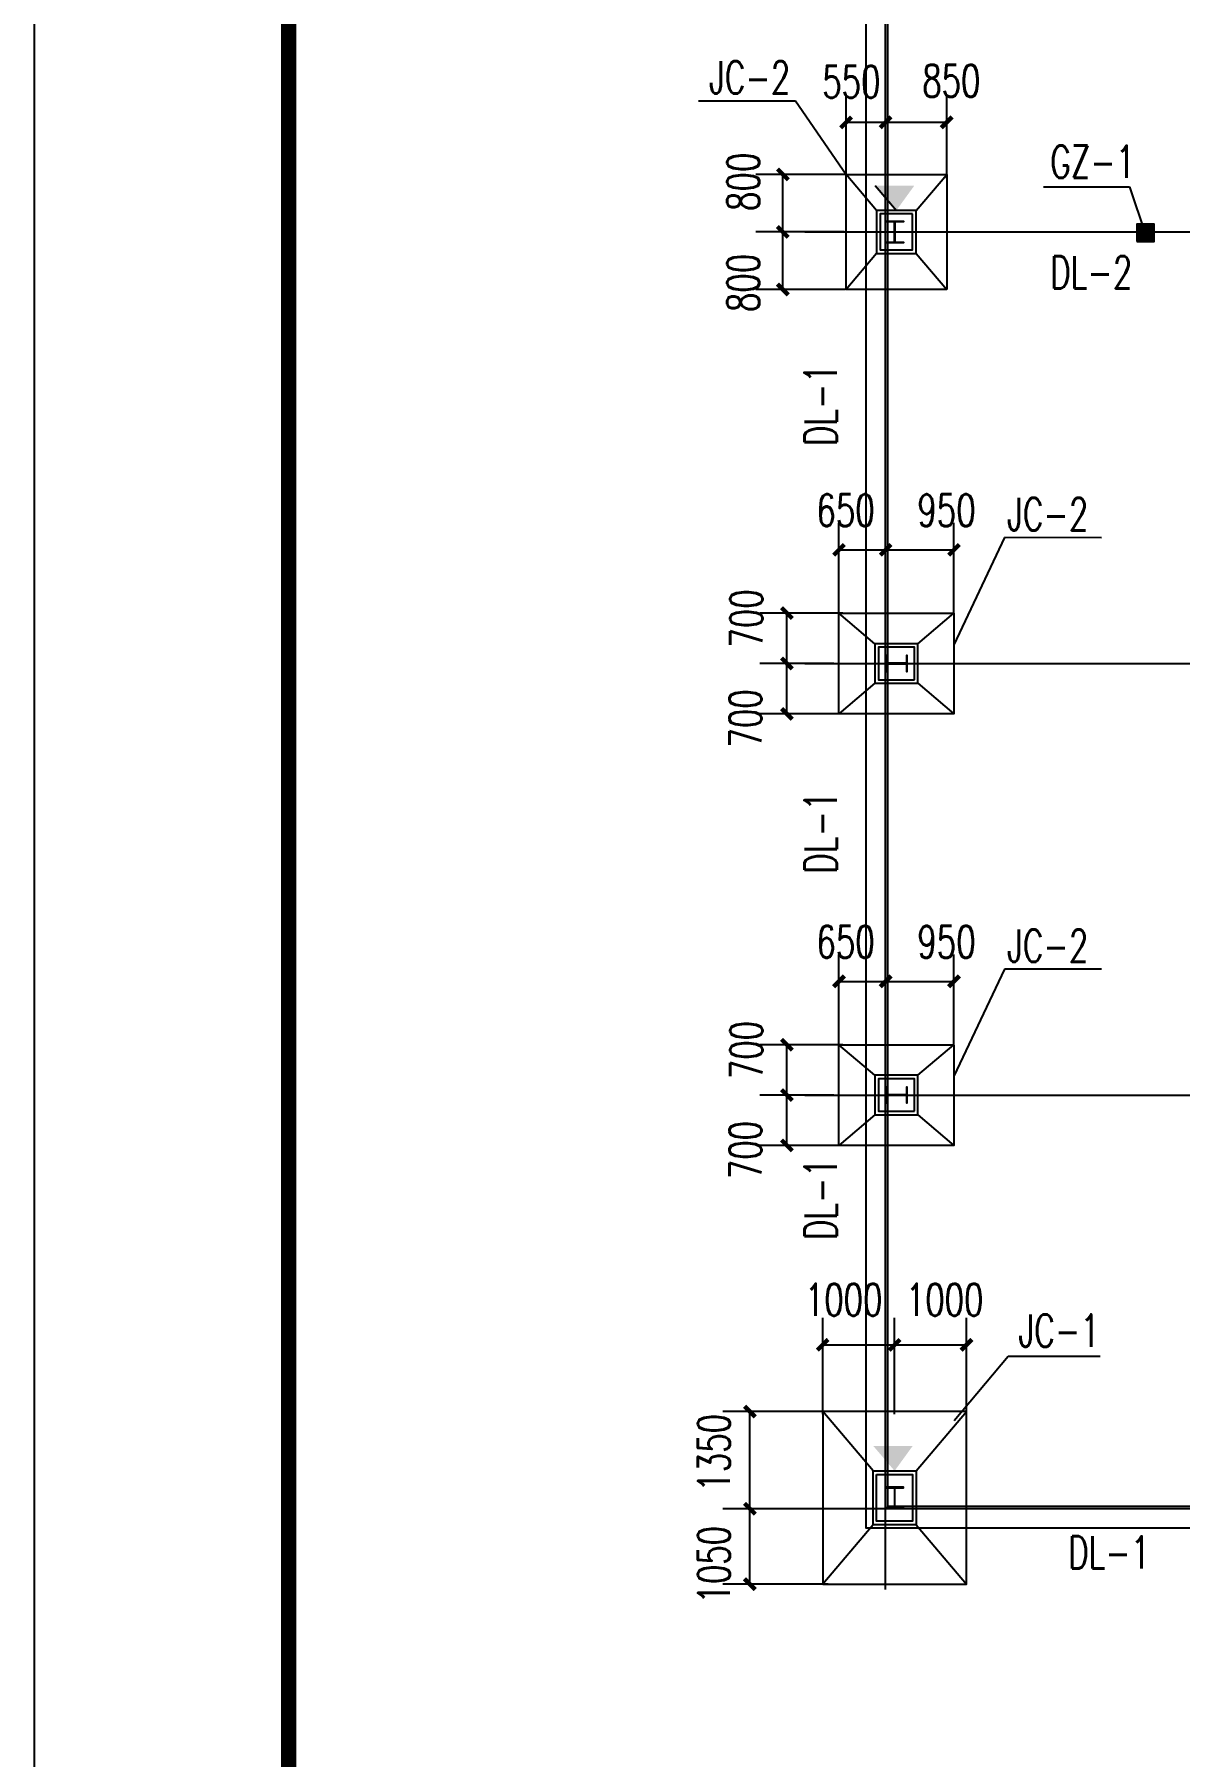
# Model space of a CAD drawing. Extents: x 180850 to 1399066, y 113487 to 334416.
# Drawn here: x 306909 to 322840, y 172016 to 195958 of the extents above; entities that cross this region are included whole.
import ezdxf

# ---------------------------------------------------------------- set-up
doc = ezdxf.new("R2010")
doc.units = 0
doc.header["$LTSCALE"] = 1000
for name, color, linetype in [('AXIS', 3, 'Continuous'), ('DOTE', 1, 'Continuous'), ('GZ', 50, 'Continuous'), ('PUB_TEXT', 7, 'Continuous'), ('PUB_TITLE', 4, 'Continuous'), ('YCX', 90, 'Continuous'), ('承台', 2, 'Continuous')]:
    doc.layers.add(name, color=color, linetype=linetype)
doc.styles.add('_TCH_DIM_T3', font='SIMPLEX', dxfattribs={"width": 0.705882, "bigfont": 'GBCBIG'})
doc.dimstyles.new('TCH_150_1', dxfattribs={"dimtxt": 446.25, "dimasz": 150, "dimexe": 375, "dimexo": 450, "dimgap": 189.375, "dimtad": 1, "dimdec": 0, "dimzin": 0, "dimdsep": 46, "dimtxsty": '_TCH_DIM_T3', "dimblk": 'ARCHTICK', "dimcen": 0.09, "dimclrd": 256, "dimclre": 256, "dimclrt": 7, "dimazin": 2, "dimtfac": 1, "dimtdec": 0, "dimtix": 1, "dimtmove": 2, "dimatfit": 3, "dimfxl": 1, "dimtolj": 1, "dimtzin": 0, "dimarcsym": 0})

# ---------------------------------------------------------------- blocks, each defined once
blk = doc.blocks.new('A$C33B20A31')
at = {"layer": 'GZ'}
for points in [[(0, 17900), (250, 17900), (250, 17890), (132, 17890), (128, 17885), (128, 17615), (132, 17610), (250, 17610), (250, 17600), (0, 17600), (0, 17610), (118, 17610), (122, 17615), (122, 17885), (118, 17890), (0, 17890), (0, 17900)], [(0, 11860), (0, 11640), (10, 11640), (10, 11743), (15, 11747), (285, 11747), (290, 11743), (290, 11640), (300, 11640), (300, 11860), (290, 11860), (290, 11757), (286, 11753), (15, 11753), (10, 11757), (10, 11860), (0, 11860)], [(0, 5860), (0, 5640), (10, 5640), (10, 5743), (15, 5747), (285, 5747), (290, 5743), (290, 5640), (300, 5640), (300, 5860), (290, 5860), (290, 5757), (286, 5753), (15, 5753), (10, 5757), (10, 5860), (0, 5860)], [(0, 0), (250, 0), (250, 10), (132, 10), (128, 15), (128, 285), (132, 290), (250, 290), (250, 300), (0, 300), (0, 290), (118, 290), (122, 286), (122, 15), (118, 10), (0, 10), (0, 0)]]:
    blk.add_lwpolyline(points, close=True, dxfattribs=at)
blk = doc.blocks.new('_ArchTick')
at = {"color": 0, "linetype": 'ByBlock', "const_width": 0.4}
blk.add_lwpolyline([(-0.5, -0.5), (0.5, 0.5)], dxfattribs=at)
blk = doc.blocks.new('*D1328')
at = {"layer": 'AXIS', "linetype": 'ByBlock', "lineweight": -2, "transparency": 16777216}
for p, q in [((318175, 193212), (316945, 193212)), ((317320, 192412), (317320, 193212)), ((318189, 192412), (316945, 192412))]:
    blk.add_line(p, q, dxfattribs=at)
at = {"layer": 'Defpoints', "color": 0, "linetype": 'ByBlock', "transparency": 16777216}
for p in [(317320, 193212), (318625, 193212), (318639, 192412)]:
    blk.add_point(p, dxfattribs=at)
at = {"layer": 'AXIS', "linetype": 'ByBlock', "lineweight": -2, "transparency": 16777216, "xscale": 150, "yscale": 150, "zscale": 150}
for p, rotation in [((317320, 193212), 90), ((317320, 192412), 270)]:
    blk.add_blockref('_ArchTick', p, dxfattribs=dict(at, rotation=rotation))
at = {"layer": 'AXIS', "color": 7, "linetype": 'ByBlock', "transparency": 16777216, "insert": (316770, 192504), "char_height": 446.2, "attachment_point": 5, "rotation": 90, "style": '_TCH_DIM_T3'}
blk.add_mtext('\\A1;800', dxfattribs=at)
blk = doc.blocks.new('*D1329')
at = {"layer": 'AXIS', "linetype": 'ByBlock', "lineweight": -2, "transparency": 16777216}
for p, q in [((318200, 193957), (318200, 195111)), ((318750, 194082), (318750, 195111)), ((318750, 194736), (318200, 194736))]:
    blk.add_line(p, q, dxfattribs=at)
at = {"layer": 'Defpoints', "color": 0, "linetype": 'ByBlock', "transparency": 16777216}
for p in [(318200, 194736), (318200, 193507), (318750, 193632)]:
    blk.add_point(p, dxfattribs=at)
at = {"layer": 'AXIS', "linetype": 'ByBlock', "lineweight": -2, "transparency": 16777216, "xscale": 150, "yscale": 150, "zscale": 150, "rotation": 180}
blk.add_blockref('_ArchTick', (318200, 194736), dxfattribs=at)
at = {"layer": 'AXIS', "linetype": 'ByBlock', "lineweight": -2, "transparency": 16777216, "xscale": 150, "yscale": 150, "zscale": 150}
blk.add_blockref('_ArchTick', (318750, 194736), dxfattribs=at)
at = {"layer": 'AXIS', "color": 7, "linetype": 'ByBlock', "transparency": 16777216, "insert": (318274, 195300), "char_height": 446.2, "attachment_point": 5, "style": '_TCH_DIM_T3'}
blk.add_mtext('\\A1;550', dxfattribs=at)
blk = doc.blocks.new('*D1330')
at = {"layer": 'AXIS', "linetype": 'ByBlock', "lineweight": -2, "transparency": 16777216}
for p, q in [((318750, 194082), (318750, 195111)), ((319600, 193957), (319600, 195111)), ((319600, 194736), (318750, 194736))]:
    blk.add_line(p, q, dxfattribs=at)
at = {"layer": 'Defpoints', "color": 0, "linetype": 'ByBlock', "transparency": 16777216}
for p in [(318750, 194736), (318750, 193632), (319600, 193507)]:
    blk.add_point(p, dxfattribs=at)
at = {"layer": 'AXIS', "linetype": 'ByBlock', "lineweight": -2, "transparency": 16777216, "xscale": 150, "yscale": 150, "zscale": 150, "rotation": 180}
blk.add_blockref('_ArchTick', (318750, 194736), dxfattribs=at)
at = {"layer": 'AXIS', "linetype": 'ByBlock', "lineweight": -2, "transparency": 16777216, "xscale": 150, "yscale": 150, "zscale": 150}
blk.add_blockref('_ArchTick', (319600, 194736), dxfattribs=at)
at = {"layer": 'AXIS', "color": 7, "linetype": 'ByBlock', "transparency": 16777216, "insert": (319665, 195313), "char_height": 446.2, "attachment_point": 5, "style": '_TCH_DIM_T3'}
blk.add_mtext('\\A1;850', dxfattribs=at)
blk = doc.blocks.new('*D1331')
at = {"layer": 'AXIS', "linetype": 'ByBlock', "lineweight": -2, "transparency": 16777216}
for p, q in [((318189, 194012), (316945, 194012)), ((317320, 193212), (317320, 194012)), ((318175, 193212), (316945, 193212))]:
    blk.add_line(p, q, dxfattribs=at)
at = {"layer": 'Defpoints', "color": 0, "linetype": 'ByBlock', "transparency": 16777216}
for p in [(317320, 194012), (318639, 194012), (318625, 193212)]:
    blk.add_point(p, dxfattribs=at)
at = {"layer": 'AXIS', "linetype": 'ByBlock', "lineweight": -2, "transparency": 16777216, "xscale": 150, "yscale": 150, "zscale": 150}
for p, rotation in [((317320, 194012), 90), ((317320, 193212), 270)]:
    blk.add_blockref('_ArchTick', p, dxfattribs=dict(at, rotation=rotation))
at = {"layer": 'AXIS', "color": 7, "linetype": 'ByBlock', "transparency": 16777216, "insert": (316770, 193909), "char_height": 446.2, "attachment_point": 5, "rotation": 90, "style": '_TCH_DIM_T3'}
blk.add_mtext('\\A1;800', dxfattribs=at)
blk = doc.blocks.new('*D1332')
at = {"layer": 'AXIS', "linetype": 'ByBlock', "lineweight": -2, "transparency": 16777216}
for p, q in [((318101, 187923), (318101, 189168)), ((318750, 187937), (318750, 189168)), ((318101, 188793), (318750, 188793))]:
    blk.add_line(p, q, dxfattribs=at)
at = {"layer": 'Defpoints', "color": 0, "linetype": 'ByBlock', "transparency": 16777216}
for p in [(318750, 188793), (318101, 187473), (318750, 187487)]:
    blk.add_point(p, dxfattribs=at)
at = {"layer": 'AXIS', "linetype": 'ByBlock', "lineweight": -2, "transparency": 16777216, "xscale": 150, "yscale": 150, "zscale": 150, "rotation": 180}
blk.add_blockref('_ArchTick', (318101, 188793), dxfattribs=at)
at = {"layer": 'AXIS', "linetype": 'ByBlock', "lineweight": -2, "transparency": 16777216, "xscale": 150, "yscale": 150, "zscale": 150}
blk.add_blockref('_ArchTick', (318750, 188793), dxfattribs=at)
at = {"layer": 'AXIS', "color": 7, "linetype": 'ByBlock', "transparency": 16777216, "insert": (318193, 189343), "char_height": 446.2, "attachment_point": 5, "style": '_TCH_DIM_T3'}
blk.add_mtext('\\A1;650', dxfattribs=at)
blk = doc.blocks.new('*D1333')
at = {"layer": 'AXIS', "linetype": 'ByBlock', "lineweight": -2, "transparency": 16777216}
for p, q in [((318156, 187912), (317002, 187912)), ((317377, 187212), (317377, 187912)), ((318031, 187212), (317002, 187212))]:
    blk.add_line(p, q, dxfattribs=at)
at = {"layer": 'Defpoints', "color": 0, "linetype": 'ByBlock', "transparency": 16777216}
for p in [(317377, 187912), (318606, 187912), (318481, 187212)]:
    blk.add_point(p, dxfattribs=at)
at = {"layer": 'AXIS', "linetype": 'ByBlock', "lineweight": -2, "transparency": 16777216, "xscale": 150, "yscale": 150, "zscale": 150}
for p, rotation in [((317377, 187912), 90), ((317377, 187212), 270)]:
    blk.add_blockref('_ArchTick', p, dxfattribs=dict(at, rotation=rotation))
at = {"layer": 'AXIS', "color": 7, "linetype": 'ByBlock', "transparency": 16777216, "insert": (316812, 187838), "char_height": 446.2, "attachment_point": 5, "rotation": 90, "style": '_TCH_DIM_T3'}
blk.add_mtext('\\A1;700', dxfattribs=at)
blk = doc.blocks.new('*D1334')
at = {"layer": 'AXIS', "linetype": 'ByBlock', "lineweight": -2, "transparency": 16777216}
for p, q in [((318031, 187212), (317002, 187212)), ((317377, 186512), (317377, 187212)), ((318156, 186512), (317002, 186512))]:
    blk.add_line(p, q, dxfattribs=at)
at = {"layer": 'Defpoints', "color": 0, "linetype": 'ByBlock', "transparency": 16777216}
for p in [(317377, 187212), (318481, 187212), (318606, 186512)]:
    blk.add_point(p, dxfattribs=at)
at = {"layer": 'AXIS', "linetype": 'ByBlock', "lineweight": -2, "transparency": 16777216, "xscale": 150, "yscale": 150, "zscale": 150}
for p, rotation in [((317377, 187212), 90), ((317377, 186512), 270)]:
    blk.add_blockref('_ArchTick', p, dxfattribs=dict(at, rotation=rotation))
at = {"layer": 'AXIS', "color": 7, "linetype": 'ByBlock', "transparency": 16777216, "insert": (316800, 186448), "char_height": 446.2, "attachment_point": 5, "rotation": 90, "style": '_TCH_DIM_T3'}
blk.add_mtext('\\A1;700', dxfattribs=at)
blk = doc.blocks.new('*D1335')
at = {"layer": 'AXIS', "linetype": 'ByBlock', "lineweight": -2, "transparency": 16777216}
for p, q in [((318750, 187937), (318750, 189168)), ((319701, 187923), (319701, 189168)), ((318750, 188793), (319701, 188793))]:
    blk.add_line(p, q, dxfattribs=at)
at = {"layer": 'Defpoints', "color": 0, "linetype": 'ByBlock', "transparency": 16777216}
for p in [(319701, 188793), (318750, 187487), (319701, 187473)]:
    blk.add_point(p, dxfattribs=at)
at = {"layer": 'AXIS', "linetype": 'ByBlock', "lineweight": -2, "transparency": 16777216, "xscale": 150, "yscale": 150, "zscale": 150, "rotation": 180}
blk.add_blockref('_ArchTick', (318750, 188793), dxfattribs=at)
at = {"layer": 'AXIS', "linetype": 'ByBlock', "lineweight": -2, "transparency": 16777216, "xscale": 150, "yscale": 150, "zscale": 150}
blk.add_blockref('_ArchTick', (319701, 188793), dxfattribs=at)
at = {"layer": 'AXIS', "color": 7, "linetype": 'ByBlock', "transparency": 16777216, "insert": (319597, 189343), "char_height": 446.2, "attachment_point": 5, "style": '_TCH_DIM_T3'}
blk.add_mtext('\\A1;950', dxfattribs=at)
blk = doc.blocks.new('*D1380')
at = {"layer": 'AXIS', "linetype": 'ByBlock', "lineweight": -2, "transparency": 16777216}
for p, q in [((318101, 181923), (318101, 183168)), ((318750, 181937), (318750, 183168)), ((318101, 182793), (318750, 182793))]:
    blk.add_line(p, q, dxfattribs=at)
at = {"layer": 'Defpoints', "color": 0, "linetype": 'ByBlock', "transparency": 16777216}
for p in [(318750, 182793), (318750, 181487), (318101, 181473)]:
    blk.add_point(p, dxfattribs=at)
at = {"layer": 'AXIS', "linetype": 'ByBlock', "lineweight": -2, "transparency": 16777216, "xscale": 150, "yscale": 150, "zscale": 150, "rotation": 180}
blk.add_blockref('_ArchTick', (318101, 182793), dxfattribs=at)
at = {"layer": 'AXIS', "linetype": 'ByBlock', "lineweight": -2, "transparency": 16777216, "xscale": 150, "yscale": 150, "zscale": 150}
blk.add_blockref('_ArchTick', (318750, 182793), dxfattribs=at)
at = {"layer": 'AXIS', "color": 7, "linetype": 'ByBlock', "transparency": 16777216, "insert": (318193, 183343), "char_height": 446.2, "attachment_point": 5, "style": '_TCH_DIM_T3'}
blk.add_mtext('\\A1;650', dxfattribs=at)
blk = doc.blocks.new('*D1381')
at = {"layer": 'AXIS', "linetype": 'ByBlock', "lineweight": -2, "transparency": 16777216}
for p, q in [((318156, 181912), (317002, 181912)), ((317377, 181212), (317377, 181912)), ((318031, 181212), (317002, 181212))]:
    blk.add_line(p, q, dxfattribs=at)
at = {"layer": 'Defpoints', "color": 0, "linetype": 'ByBlock', "transparency": 16777216}
for p in [(317377, 181912), (318606, 181912), (318481, 181212)]:
    blk.add_point(p, dxfattribs=at)
at = {"layer": 'AXIS', "linetype": 'ByBlock', "lineweight": -2, "transparency": 16777216, "xscale": 150, "yscale": 150, "zscale": 150}
for p, rotation in [((317377, 181912), 90), ((317377, 181212), 270)]:
    blk.add_blockref('_ArchTick', p, dxfattribs=dict(at, rotation=rotation))
at = {"layer": 'AXIS', "color": 7, "linetype": 'ByBlock', "transparency": 16777216, "insert": (316812, 181838), "char_height": 446.2, "attachment_point": 5, "rotation": 90, "style": '_TCH_DIM_T3'}
blk.add_mtext('\\A1;700', dxfattribs=at)
blk = doc.blocks.new('*D1382')
at = {"layer": 'AXIS', "linetype": 'ByBlock', "lineweight": -2, "transparency": 16777216}
for p, q in [((318031, 181212), (317002, 181212)), ((317377, 180512), (317377, 181212)), ((318156, 180512), (317002, 180512))]:
    blk.add_line(p, q, dxfattribs=at)
at = {"layer": 'Defpoints', "color": 0, "linetype": 'ByBlock', "transparency": 16777216}
for p in [(317377, 181212), (318481, 181212), (318606, 180512)]:
    blk.add_point(p, dxfattribs=at)
at = {"layer": 'AXIS', "linetype": 'ByBlock', "lineweight": -2, "transparency": 16777216, "xscale": 150, "yscale": 150, "zscale": 150}
for p, rotation in [((317377, 181212), 90), ((317377, 180512), 270)]:
    blk.add_blockref('_ArchTick', p, dxfattribs=dict(at, rotation=rotation))
at = {"layer": 'AXIS', "color": 7, "linetype": 'ByBlock', "transparency": 16777216, "insert": (316800, 180448), "char_height": 446.2, "attachment_point": 5, "rotation": 90, "style": '_TCH_DIM_T3'}
blk.add_mtext('\\A1;700', dxfattribs=at)
blk = doc.blocks.new('*D1383')
at = {"layer": 'AXIS', "linetype": 'ByBlock', "lineweight": -2, "transparency": 16777216}
for p, q in [((318750, 181937), (318750, 183168)), ((319701, 181923), (319701, 183168)), ((318750, 182793), (319701, 182793))]:
    blk.add_line(p, q, dxfattribs=at)
at = {"layer": 'Defpoints', "color": 0, "linetype": 'ByBlock', "transparency": 16777216}
for p in [(319701, 182793), (318750, 181487), (319701, 181473)]:
    blk.add_point(p, dxfattribs=at)
at = {"layer": 'AXIS', "linetype": 'ByBlock', "lineweight": -2, "transparency": 16777216, "xscale": 150, "yscale": 150, "zscale": 150, "rotation": 180}
blk.add_blockref('_ArchTick', (318750, 182793), dxfattribs=at)
at = {"layer": 'AXIS', "linetype": 'ByBlock', "lineweight": -2, "transparency": 16777216, "xscale": 150, "yscale": 150, "zscale": 150}
blk.add_blockref('_ArchTick', (319701, 182793), dxfattribs=at)
at = {"layer": 'AXIS', "color": 7, "linetype": 'ByBlock', "transparency": 16777216, "insert": (319597, 183343), "char_height": 446.2, "attachment_point": 5, "style": '_TCH_DIM_T3'}
blk.add_mtext('\\A1;950', dxfattribs=at)
blk = doc.blocks.new('*D1568')
at = {"layer": 'AXIS', "linetype": 'ByBlock', "lineweight": -2, "transparency": 16777216}
for p, q in [((317875, 176776), (317875, 178115)), ((318875, 176776), (318875, 178115)), ((317875, 177740), (318875, 177740))]:
    blk.add_line(p, q, dxfattribs=at)
at = {"layer": 'Defpoints', "color": 0, "linetype": 'ByBlock', "transparency": 16777216}
for p in [(318875, 177740), (317875, 176326), (318875, 176326)]:
    blk.add_point(p, dxfattribs=at)
at = {"layer": 'AXIS', "linetype": 'ByBlock', "lineweight": -2, "transparency": 16777216, "xscale": 150, "yscale": 150, "zscale": 150, "rotation": 180}
blk.add_blockref('_ArchTick', (317875, 177740), dxfattribs=at)
at = {"layer": 'AXIS', "linetype": 'ByBlock', "lineweight": -2, "transparency": 16777216, "xscale": 150, "yscale": 150, "zscale": 150}
blk.add_blockref('_ArchTick', (318875, 177740), dxfattribs=at)
at = {"layer": 'AXIS', "color": 7, "linetype": 'ByBlock', "transparency": 16777216, "insert": (318167, 178367), "char_height": 446.2, "attachment_point": 5, "style": '_TCH_DIM_T3'}
blk.add_mtext('\\A1;1000', dxfattribs=at)
blk = doc.blocks.new('*D1569')
at = {"layer": 'AXIS', "linetype": 'ByBlock', "lineweight": -2, "transparency": 16777216}
for p, q in [((317950, 176812), (316487, 176812)), ((316862, 175462), (316862, 176812)), ((318125, 175462), (316487, 175462))]:
    blk.add_line(p, q, dxfattribs=at)
at = {"layer": 'Defpoints', "color": 0, "linetype": 'ByBlock', "transparency": 16777216}
for p in [(316862, 176812), (318400, 176812), (318575, 175462)]:
    blk.add_point(p, dxfattribs=at)
at = {"layer": 'AXIS', "linetype": 'ByBlock', "lineweight": -2, "transparency": 16777216, "xscale": 150, "yscale": 150, "zscale": 150}
for p, rotation in [((316862, 176812), 90), ((316862, 175462), 270)]:
    blk.add_blockref('_ArchTick', p, dxfattribs=dict(at, rotation=rotation))
at = {"layer": 'AXIS', "color": 7, "linetype": 'ByBlock', "transparency": 16777216, "insert": (316362, 176239), "char_height": 446.2, "attachment_point": 5, "rotation": 90, "style": '_TCH_DIM_T3'}
blk.add_mtext('\\A1;1350', dxfattribs=at)
blk = doc.blocks.new('*D1570')
at = {"layer": 'AXIS', "linetype": 'ByBlock', "lineweight": -2, "transparency": 16777216}
for p, q in [((318125, 175462), (316487, 175462)), ((316862, 174412), (316862, 175462)), ((317950, 174412), (316487, 174412))]:
    blk.add_line(p, q, dxfattribs=at)
at = {"layer": 'Defpoints', "color": 0, "linetype": 'ByBlock', "transparency": 16777216}
for p in [(316862, 175462), (318575, 175462), (318400, 174412)]:
    blk.add_point(p, dxfattribs=at)
at = {"layer": 'AXIS', "linetype": 'ByBlock', "lineweight": -2, "transparency": 16777216, "xscale": 150, "yscale": 150, "zscale": 150}
for p, rotation in [((316862, 175462), 90), ((316862, 174412), 270)]:
    blk.add_blockref('_ArchTick', p, dxfattribs=dict(at, rotation=rotation))
at = {"layer": 'AXIS', "color": 7, "linetype": 'ByBlock', "transparency": 16777216, "insert": (316362, 174683), "char_height": 446.2, "attachment_point": 5, "rotation": 90, "style": '_TCH_DIM_T3'}
blk.add_mtext('\\A1;1050', dxfattribs=at)
blk = doc.blocks.new('*D1571')
at = {"layer": 'AXIS', "linetype": 'ByBlock', "lineweight": -2, "transparency": 16777216}
for p, q in [((318875, 176776), (318875, 178115)), ((319875, 176776), (319875, 178115)), ((318875, 177740), (319875, 177740))]:
    blk.add_line(p, q, dxfattribs=at)
at = {"layer": 'Defpoints', "color": 0, "linetype": 'ByBlock', "transparency": 16777216}
for p in [(319875, 177740), (318875, 176326), (319875, 176326)]:
    blk.add_point(p, dxfattribs=at)
at = {"layer": 'AXIS', "linetype": 'ByBlock', "lineweight": -2, "transparency": 16777216, "xscale": 150, "yscale": 150, "zscale": 150, "rotation": 180}
blk.add_blockref('_ArchTick', (318875, 177740), dxfattribs=at)
at = {"layer": 'AXIS', "linetype": 'ByBlock', "lineweight": -2, "transparency": 16777216, "xscale": 150, "yscale": 150, "zscale": 150}
blk.add_blockref('_ArchTick', (319875, 177740), dxfattribs=at)
at = {"layer": 'AXIS', "color": 7, "linetype": 'ByBlock', "transparency": 16777216, "insert": (319572, 178367), "char_height": 446.2, "attachment_point": 5, "style": '_TCH_DIM_T3'}
blk.add_mtext('\\A1;1000', dxfattribs=at)

msp = doc.modelspace()

# ---------------------------------------------------------------- hatches: boundary and pattern name
h = msp.add_hatch(color=256)
h.dxf.hatch_style = 1
h.paths.add_polyline_path([(322485.37, 193319.04), (322245.37, 193319.04), (322245.37, 193079.04), (322485.37, 193079.04)])

# ---------------------------------------------------------------- linework, layer by layer
for p, q in [((318625.32, 193287.31), (318625.32, 193287.31)), ((318975.57, 187487.31), (318975.57, 187487.31)), ((318975.57, 181487.31), (318975.57, 181487.31)), ((318575.32, 175987.48), (317875.32, 176812.48)), ((319175.32, 175987.48), (319875.32, 176812.48)), ((318575.32, 175237.48), (317875.32, 174412.48)), ((319175.32, 175237.48), (319875.32, 174412.48))]:
    msp.add_line(p, q)
for points in [[(318480.32, 211232.31), (379120.32, 211232.31), (379120.32, 175192.31), (318480.32, 175192.31)], [(318780.32, 210932.31), (378820.32, 210932.31), (378820.32, 175492.31), (318780.32, 175492.31)], [(322245.37, 193079.04), (322485.37, 193079.04), (322485.37, 193319.04), (322245.37, 193319.04)], [(317875.32, 174412.48), (319875.32, 174412.48), (319875.32, 176812.48), (317875.32, 176812.48)]]:
    msp.add_lwpolyline(points, close=True)
at = {"layer": 'DOTE'}
for p, q in [((318750.32, 174337.31), (318750.32, 212037.31)), ((317625.32, 193212.31), (380100.32, 193212.31)), ((317625.32, 187212.31), (380100.32, 187212.31)), ((317625.32, 181212.31), (380100.32, 181212.31)), ((317625.32, 175462.31), (380100.32, 175462.31))]:
    msp.add_line(p, q, dxfattribs=at)
at = {"layer": 'PUB_TEXT', "color": 5}
msp.add_line((318605.48, 193856.84), (318900.32, 193512.31), dxfattribs=at)
for points in [[(319149.88, 193856.84), (318900.32, 193512.31), (318605.48, 193856.84)], [(319124.88, 176332.02), (318875.32, 175987.48), (318580.48, 176332.02)]]:
    msp.add_solid(points, dxfattribs=at)
at = {"layer": 'PUB_TITLE'}
msp.add_lwpolyline([(306908.52, 220381.89), (425837.69, 220381.89), (425837.69, 136381.97), (306908.52, 136381.97)], close=True, dxfattribs=at)
at = {"layer": 'PUB_TITLE', "const_width": 212.12}
msp.add_lwpolyline([(310443.87, 137796.11), (310443.87, 218967.75), (424423.55, 218967.75), (424423.55, 137796.11)], close=True, dxfattribs=at)
at = {"layer": 'YCX'}
for p, q in [((316145.39, 195033.5), (317495.38, 195035.26)), ((317495.38, 195035.26), (318200.32, 194012.31)), ((320947.69, 193839.6), (322144.73, 193838.83)), ((322144.73, 193838.83), (322365.37, 193178.87)), ((320405.51, 188963.45), (319700.57, 187473.48)), ((321755.5, 188961.68), (320405.51, 188963.45)), ((320405.51, 182963.45), (319700.57, 181473.48)), ((321755.5, 182961.68), (320405.51, 182963.45)), ((320455.55, 177580.02), (319702.61, 176683.84)), ((321737.2, 177577.42), (320455.55, 177580.02))]:
    msp.add_line(p, q, dxfattribs=at)
at = {"layer": '承台'}
for p, q in [((318625.32, 193512.31), (318200.32, 194012.31)), ((319175.32, 193512.31), (319600.32, 194012.31)), ((318625.32, 192912.31), (318200.32, 192412.31)), ((319175.32, 192912.31), (319600.32, 192412.31)), ((318600.57, 187487.31), (318100.57, 187912.31)), ((319200.57, 187487.31), (319700.57, 187912.31)), ((318600.57, 186937.31), (318100.57, 186512.31)), ((319200.57, 186937.31), (319700.57, 186512.31)), ((318600.57, 181487.31), (318100.57, 181912.31)), ((319200.57, 181487.31), (319700.57, 181912.31)), ((318600.57, 180937.31), (318100.57, 180512.31)), ((319200.57, 180937.31), (319700.57, 180512.31))]:
    msp.add_line(p, q, dxfattribs=at)
for points in [[(319600.32, 192412.31), (318200.32, 192412.31), (318200.32, 194012.31), (319600.32, 194012.31)], [(319175.32, 193512.31), (318625.32, 193512.31), (318625.32, 192912.31), (319175.32, 192912.31)], [(319125.32, 193462.31), (318675.32, 193462.31), (318675.32, 192962.31), (319125.32, 192962.31)], [(318100.57, 186512.31), (318100.57, 187912.31), (319700.57, 187912.31), (319700.57, 186512.31)], [(319200.57, 186937.31), (319200.57, 187487.31), (318600.57, 187487.31), (318600.57, 186937.31)], [(319150.57, 186987.31), (319150.57, 187437.31), (318650.57, 187437.31), (318650.57, 186987.31)], [(318100.57, 180512.31), (318100.57, 181912.31), (319700.57, 181912.31), (319700.57, 180512.31)], [(319200.57, 180937.31), (319200.57, 181487.31), (318600.57, 181487.31), (318600.57, 180937.31)], [(319150.57, 180987.31), (319150.57, 181437.31), (318650.57, 181437.31), (318650.57, 180987.31)]]:
    msp.add_lwpolyline(points, close=True, dxfattribs=at)
at = {"layer": '承台', "color": 6}
for points in [[(318575.32, 175987.48), (319175.32, 175987.48), (319175.32, 175237.48), (318575.32, 175237.48)], [(318625.32, 175937.48), (319125.32, 175937.48), (319125.32, 175287.48), (318625.32, 175287.48)]]:
    msp.add_lwpolyline(points, close=True, dxfattribs=at)

# ---------------------------------------------------------------- block references
msp.add_blockref('A$C33B20A31', (318750.32, 175462.31))

# ---------------------------------------------------------------- texts
at = {"layer": 'YCX', "style": '_TCH_DIM_T3', "width": 0.705882}
for s, p in [('JC-2', (316294.69, 195135.29)), ('GZ-1', (321039.78, 193962.55)), ('JC-2', (320441.5, 189063.47)), ('JC-2', (320441.5, 183063.47)), ('JC-1', (320601.72, 177713.89))]:
    msp.add_text(s, height=450, dxfattribs=at).set_placement(p)
at = {"layer": '承台', "color": 6, "style": '_TCH_DIM_T3', "width": 0.705882}
for s, p in [('DL-2', (321039.31, 192426.37)), ('DL-1', (321289.31, 174628.24))]:
    msp.add_text(s, height=450, dxfattribs=at).set_placement(p)
for p in [(318070.36, 190234.09), (318070.36, 184289.44), (318070.36, 179195.06)]:
    msp.add_text('DL-1', height=450, rotation=90, dxfattribs=at).set_placement(p)

# ---------------------------------------------------------------- dimensions: what is measured, and where the dimension line sits
at = {"layer": 'AXIS', "linetype": 'ByBlock'}
for base, p1, p2, picture, middle in [((318200.32, 194736.32), (318750.32, 193632.31), (318200.32, 193507.31), '*D1329', (318274.12, 195300.39)), ((318750.32, 194736.32), (319600.32, 193507.31), (318750.32, 193632.31), '*D1330', (319665.01, 195312.89)), ((318750.32, 188793.12), (318100.57, 187473.48), (318750.32, 187487.31), '*D1332', (318192.53, 189343.12)), ((319700.57, 188793.12), (318750.32, 187487.31), (319700.57, 187473.48), '*D1335', (319597.49, 189343.12)), ((318750.32, 182793.12), (318100.57, 181473.48), (318750.32, 181487.31), '*D1380', (318192.53, 183343.12)), ((319700.57, 182793.12), (318750.32, 181487.31), (319700.57, 181473.48), '*D1383', (319597.49, 183343.12)), ((318875.32, 177740.46), (317875.32, 176326.31), (318875.32, 176326.31), '*D1568', (318167.27, 178366.63)), ((319875.32, 177740.46), (318875.32, 176326.31), (319875.32, 176326.31), '*D1571', (319572.24, 178366.63))]:
    dim = msp.add_linear_dim(base=base, p1=p1, p2=p2, dimstyle='TCH_150_1', dxfattribs=at)
    dim.commit()
    dim.dimension.update_dxf_attribs({"geometry": picture, "text_midpoint": middle, "dimtype": 160})
for base, p1, p2, angle, picture, middle in [((317319.5, 194012.31), (318625.32, 193212.31), (318639.14, 194012.31), 90, '*D1331', (316769.5, 193909.23)), ((317319.5, 193212.31), (318639.14, 192412.31), (318625.32, 193212.31), 90, '*D1328', (316769.5, 192504.26)), ((317376.56, 187912.31), (318480.57, 187212.31), (318605.57, 187912.31), 270, '*D1333', (316812.49, 187838.5)), ((317376.56, 187212.31), (318605.57, 186512.31), (318480.57, 187212.31), 270, '*D1334', (316799.99, 186447.61)), ((317376.56, 181912.31), (318480.57, 181212.31), (318605.57, 181912.31), 270, '*D1381', (316812.49, 181838.5)), ((317376.56, 181212.31), (318605.57, 180512.31), (318480.57, 181212.31), 270, '*D1382', (316799.99, 180447.61)), ((316861.89, 176812.48), (318575.32, 175462.31), (318400.32, 176812.48), 270, '*D1569', (316361.89, 176238.67)), ((316861.89, 175462.31), (318400.32, 174412.48), (318575.32, 175462.31), 270, '*D1570', (316361.89, 174683.17))]:
    dim = msp.add_linear_dim(base=base, p1=p1, p2=p2, angle=angle, dimstyle='TCH_150_1', dxfattribs=at)
    dim.commit()
    dim.dimension.update_dxf_attribs({"geometry": picture, "text_midpoint": middle, "dimtype": 160})

doc.saveas('drawing.dxf')
